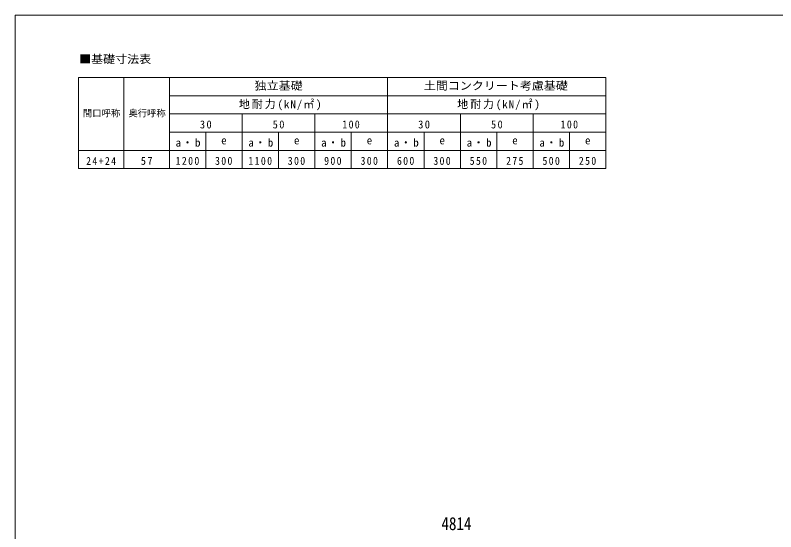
# Model space of a CAD drawing. Units: millimetres at full size; details may follow other scales. Extents: x -8385 to 33769, y -5853 to 5787.
# Drawn here: x -8385 to -23, y 113 to 5787 of the extents above; entities that cross this region are included whole.
import ezdxf
from ezdxf.enums import TextEntityAlignment as Align

# ---------------------------------------------------------------- set-up
doc = ezdxf.new("R2010")
doc.units = ezdxf.units.MM
doc.header["$LTSCALE"] = 30
for name, color, linetype, lineweight in [('0-A_寸法', 6, 'Continuous', 9), ('1-0_FRAME', 7, 'Continuous', 18), ('F-0_240', 7, 'Continuous', 9)]:
    doc.layers.add(name, color=color, linetype=linetype, lineweight=lineweight)
doc.styles.add('ＭＳ ゴシック', font='')
doc.styles.get('ＭＳ ゴシック').set_extended_font_data('MS Gothic')

msp = doc.modelspace()

# ---------------------------------------------------------------- linework, layer by layer
at = {"layer": '1-0_FRAME'}
for p, q in [((-7690.92, 5102.48), (-1890.92, 5102.48)), ((-7690.92, 5102.48), (-7690.92, 4102.48)), ((-7190.92, 5102.48), (-7190.92, 4102.48)), ((-4290.92, 5102.48), (-4290.92, 4102.48)), ((-6690.92, 4902.48), (-1890.92, 4902.48)), ((-6690.92, 4702.48), (-1890.92, 4702.48)), ((-3490.92, 4702.48), (-3490.92, 4102.48)), ((-6690.92, 4502.48), (-1890.92, 4502.48)), ((-3090.92, 4502.48), (-3090.92, 4102.48)), ((-2290.92, 4502.48), (-2290.92, 4102.48))]:
    msp.add_line(p, q, dxfattribs=at)
for points in [[(-6690.92, 5102.48), (-6690.92, 4902.48), (-6690.92, 4302.48), (-6690.92, 4102.48)], [(-1890.92, 5102.48), (-1890.92, 4502.48), (-1890.92, 4102.48)], [(-5890.92, 4702.48), (-5890.92, 4502.48), (-5890.92, 4102.48)], [(-5090.92, 4702.48), (-5090.92, 4502.48), (-5090.92, 4102.48)], [(-2690.92, 4702.48), (-2690.92, 4302.48), (-2690.92, 4102.48)], [(-6290.92, 4502.48), (-6290.92, 4302.48), (-6290.92, 4102.48)], [(-5490.92, 4502.48), (-5490.92, 4302.48), (-5490.92, 4102.48)], [(-4690.92, 4502.48), (-4690.92, 4302.48), (-4690.92, 4102.48)], [(-3890.92, 4502.48), (-3890.92, 4302.48), (-3890.92, 4102.48)], [(-7690.92, 4302.48), (-6690.92, 4302.48), (-1890.92, 4302.48)], [(-7690.92, 4102.48), (-7190.92, 4102.48), (-4290.92, 4102.48), (-2690.92, 4102.48), (-1890.92, 4102.48)]]:
    msp.add_lwpolyline(points, dxfattribs=at)
at = {"layer": 'F-0_240', "color": 5}
for q in [(-8385.45, -5852.66), (8054.55, 5787.34)]:
    msp.add_line((-8385.45, 5787.34), q, dxfattribs=at)

# ---------------------------------------------------------------- texts
at = {"layer": '0-A_寸法', "color": 7, "style": 'ＭＳ ゴシック', "width": 0.85}
msp.add_text('4814', height=143, dxfattribs=at).set_placement((-3699.55, 88.32), align=Align.BOTTOM_LEFT)
at = {"layer": '1-0_FRAME', "style": 'ＭＳ ゴシック', "width": 1.1}
for s, p in [('■基礎寸法表', (-7683.12, 5233.91)), ('独立基礎', (-5753.42, 4942.48)), ('土間コンクリート考慮基礎', (-3893.42, 4942.48))]:
    msp.add_text(s, height=87.98, dxfattribs=at).set_placement(p, align=Align.BOTTOM_LEFT)
at = {"layer": '1-0_FRAME', "style": 'ＭＳ ゴシック'}
for s, height, p in [('間口呼称', 73.31, (-7640.92, 4652.48)), ('奥行呼称', 73.31, (-7140.92, 4652.48)), ('e', 87.98, (-6120.92, 4342.48)), ('e', 87.98, (-5320.92, 4342.48)), ('e', 87.98, (-4520.92, 4342.48)), ('e', 87.98, (-3720.92, 4342.48)), ('e', 87.98, (-2920.92, 4342.48)), ('e', 87.98, (-2120.92, 4342.48))]:
    msp.add_text(s, height=height, dxfattribs=at).set_placement(p, align=Align.BOTTOM_LEFT)
at = {"layer": '1-0_FRAME', "char_height": 87.98, "attachment_point": 7, "style": 'ＭＳ ゴシック'}
for s, insert in [('\\T1.18;地耐力(kN/㎡)', (-5925.92, 4742.48)), ('\\T1.18;地耐力(kN/㎡)', (-3525.92, 4742.48)), ('\\T1.27;\\W0.95;30', (-6354.67, 4542.48)), ('\\T1.27;\\W0.95;50', (-5554.67, 4542.48)), ('\\T1.27;\\W0.9;100', (-4788.42, 4542.48)), ('\\T1.27;\\W0.95;30', (-3954.67, 4542.48)), ('\\T1.27;\\W0.95;50', (-3154.67, 4542.48)), ('\\T1.27;\\W0.9;100', (-2388.42, 4542.48)), ('\\T1.19;a・b', (-6622.17, 4342.48)), ('\\T1.19;a・b', (-5822.17, 4342.48)), ('\\T1.19;a・b', (-5022.17, 4342.48)), ('\\T1.19;a・b', (-4222.17, 4342.48)), ('\\T1.19;a・b', (-3422.17, 4342.48)), ('\\T1.19;a・b', (-2622.17, 4342.48)), ('\\T1.28;\\W0.9;24+24', (-7605.92, 4142.48)), ('\\T1.27;\\W0.95;57', (-7004.67, 4142.48)), ('\\T1.28;\\W0.9;1200', (-6622.17, 4142.48)), ('\\T1.27;\\W0.9;300', (-6188.42, 4142.48)), ('\\T1.28;\\W0.9;1100', (-5822.17, 4142.48)), ('\\T1.27;\\W0.9;300', (-5388.42, 4142.48)), ('\\T1.27;\\W0.9;900', (-4988.42, 4142.48)), ('\\T1.27;\\W0.9;300', (-4588.42, 4142.48)), ('\\T1.27;\\W0.9;600', (-4188.42, 4142.48)), ('\\T1.27;\\W0.9;300', (-3788.42, 4142.48)), ('\\T1.27;\\W0.9;550', (-3388.42, 4142.48)), ('\\T1.27;\\W0.9;275', (-2988.42, 4142.48)), ('\\T1.27;\\W0.9;500', (-2588.42, 4142.48)), ('\\T1.27;\\W0.9;250', (-2188.42, 4142.48))]:
    msp.add_mtext(s, dxfattribs=dict(at, insert=insert))

doc.saveas('drawing.dxf')
